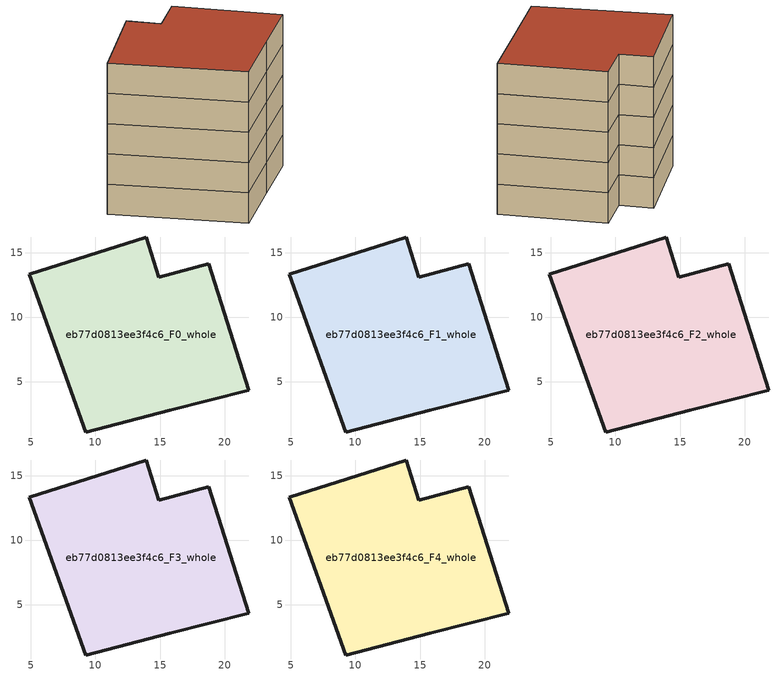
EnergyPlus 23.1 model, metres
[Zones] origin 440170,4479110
eb77d0813ee3f4c6_F0_whole
 floor ground (EU_floor_Construction): 18.77,14.12 21.83,4.37 15.75,2.81 9.24,1.13 4.9,13.31 13.91,16.2 14.87,13.1 z0
 wall outside (EU_wall_Construction): 21.83,4.37 18.77,14.12 14.87,13.1 13.91,16.2 4.9,13.31 9.24,1.13 15.75,2.81 21.83,4.37 z0:3
eb77d0813ee3f4c6_F1_whole
 floor to eb77d0813ee3f4c6_F0_whole (EU_floor_Construction): 18.77,14.12 21.83,4.37 15.75,2.81 9.24,1.13 4.9,13.31 13.91,16.2 14.87,13.1 z3
 wall outside (EU_wall_Construction): 21.83,4.37 18.77,14.12 14.87,13.1 13.91,16.2 4.9,13.31 9.24,1.13 15.75,2.81 21.83,4.37 z3:6
eb77d0813ee3f4c6_F2_whole
 floor to eb77d0813ee3f4c6_F1_whole (EU_floor_Construction): 18.77,14.12 21.83,4.37 15.75,2.81 9.24,1.13 4.9,13.31 13.91,16.2 14.87,13.1 z6
 wall outside (EU_wall_Construction): 21.83,4.37 18.77,14.12 14.87,13.1 13.91,16.2 4.9,13.31 9.24,1.13 15.75,2.81 21.83,4.37 z6:9
eb77d0813ee3f4c6_F3_whole
 floor to eb77d0813ee3f4c6_F2_whole (EU_floor_Construction): 18.77,14.12 21.83,4.37 15.75,2.81 9.24,1.13 4.9,13.31 13.91,16.2 14.87,13.1 z9
 wall outside (EU_wall_Construction): 21.83,4.37 18.77,14.12 14.87,13.1 13.91,16.2 4.9,13.31 9.24,1.13 15.75,2.81 21.83,4.37 z9:12
eb77d0813ee3f4c6_F4_whole
 floor to eb77d0813ee3f4c6_F3_whole (EU_floor_Construction): 18.77,14.12 21.83,4.37 15.75,2.81 9.24,1.13 4.9,13.31 13.91,16.2 14.87,13.1 z12
 wall outside (EU_wall_Construction): 21.83,4.37 18.77,14.12 14.87,13.1 13.91,16.2 4.9,13.31 9.24,1.13 15.75,2.81 21.83,4.37 z12:15
 roof outside (EU_roof_Construction): 21.83,4.37 18.77,14.12 14.87,13.1 13.91,16.2 4.9,13.31 9.24,1.13 15.75,2.81 z15
[Building]
EU S2 Campaign: North Axis=0; Terrain=City; Solar Distribution=FullExterior
[Site:Location]
Madrid: Latitude=40.5; Longitude=-3.5; Time Zone=1; Elevation=609
[SizingPeriod:WeatherFileDays]
AnnualSizingPeriod: Begin Month=1; Begin Day of Month=1; End Month=12; End Day of Month=31; Day of Week for Start Day=Monday; Use Weather File Daylight Saving Period=No; Use Weather File Rain and Snow Indicators=No
[MATERIAL]
EU_InternalMass_Material: Roughness=MediumRough; Thickness=0.1; Conductivity=1; Density=1800; Specific Heat=900; Thermal Absorptance=0.9; Solar Absorptance=0.7; Visible Absorptance=0.7
[MATERIAL:NOMASS] Roughness=MediumRough; Thermal Absorptance=0.9; Solar Absorptance=0.7; Visible Absorptance=0.7
Name | Thermal Resistance
EU_wall_NoMass | 1.60022
EU_roof_NoMass | 1.57597
EU_floor_NoMass | 0.470652
[CONSTRUCTION]
EU_wall_Construction: EU_wall_NoMass
EU_roof_Construction: EU_roof_NoMass
EU_floor_Construction: EU_floor_NoMass
EU_InternalMass_Construction: EU_InternalMass_Material
[ZONE] Type=1; Multiplier=1; Ceiling Height=autocalculate; Floor Area=autocalculate; Part of Total Floor Area=Yes
Name | Volume
eb77d0813ee3f4c6_F0_whole | 487.326
eb77d0813ee3f4c6_F1_whole; eb77d0813ee3f4c6_F2_whole; eb77d0813ee3f4c6_F3_whole; eb77d0813ee3f4c6_F4_whole | 487.327
[INTERNALMASS] Construction=EU_InternalMass_Construction; Surface Area=162.442
Name | Zone or ZoneList
eb77d0813ee3f4c6_F0_whole_EU_InternalMass | eb77d0813ee3f4c6_F0_whole
eb77d0813ee3f4c6_F1_whole_EU_InternalMass | eb77d0813ee3f4c6_F1_whole
eb77d0813ee3f4c6_F2_whole_EU_InternalMass | eb77d0813ee3f4c6_F2_whole
eb77d0813ee3f4c6_F3_whole_EU_InternalMass | eb77d0813ee3f4c6_F3_whole
eb77d0813ee3f4c6_F4_whole_EU_InternalMass | eb77d0813ee3f4c6_F4_whole
[OTHEREQUIPMENT] Fuel Type=Electricity; Design Level Calculation Method=Watts/Area; Power per Zone Floor Area=1; Fraction Latent=0; Fraction Radiant=0; Fraction Lost=0; Carbon Dioxide Generation Rate=0; EndUse Subcategory=EU_Step8_InternalGains
Name | Zone or ZoneList or Space or SpaceList | Schedule
EU_Step8_InternalGain_eb77d0813ee3f4c6_F0_whole_f000 | eb77d0813ee3f4c6_F0_whole | EU_Step8_GainSchedule_eb77d0813ee3f4c6_F0_whole_f000
EU_Step8_InternalGain_eb77d0813ee3f4c6_F1_whole_f000 | eb77d0813ee3f4c6_F1_whole | EU_Step8_GainSchedule_eb77d0813ee3f4c6_F1_whole_f000
EU_Step8_InternalGain_eb77d0813ee3f4c6_F2_whole_f000 | eb77d0813ee3f4c6_F2_whole | EU_Step8_GainSchedule_eb77d0813ee3f4c6_F2_whole_f000
EU_Step8_InternalGain_eb77d0813ee3f4c6_F3_whole_f000 | eb77d0813ee3f4c6_F3_whole | EU_Step8_GainSchedule_eb77d0813ee3f4c6_F3_whole_f000
EU_Step8_InternalGain_eb77d0813ee3f4c6_F4_whole_f000 | eb77d0813ee3f4c6_F4_whole | EU_Step8_GainSchedule_eb77d0813ee3f4c6_F4_whole_f000
[ZONEVENTILATION:DESIGNFLOWRATE] Schedule=EU_AlwaysOn; Design Flow Rate Calculation Method=AirChanges/Hour; Air Changes per Hour=0.480704; Ventilation Type=Natural; Fan Pressure Rise=0; Fan Total Efficiency=1; Constant Term Coefficient=1; Temperature Term Coefficient=0; Velocity Term Coefficient=0; Velocity Squared Term Coefficient=0; Minimum Indoor Temperature=-100; Maximum Indoor Temperature=100; Delta Temperature=-100; Minimum Outdoor Temperature=-100; Maximum Outdoor Temperature=100; Maximum Wind Speed=40
Name | Zone or ZoneList or Space or SpaceList
EU_ConstantAir_eb77d0813ee3f4c6_F0_whole | eb77d0813ee3f4c6_F0_whole
EU_ConstantAir_eb77d0813ee3f4c6_F1_whole | eb77d0813ee3f4c6_F1_whole
EU_ConstantAir_eb77d0813ee3f4c6_F2_whole | eb77d0813ee3f4c6_F2_whole
EU_ConstantAir_eb77d0813ee3f4c6_F3_whole | eb77d0813ee3f4c6_F3_whole
EU_ConstantAir_eb77d0813ee3f4c6_F4_whole | eb77d0813ee3f4c6_F4_whole
[HVACTEMPLATE:THERMOSTAT] Constant Heating Setpoint=20; Constant Cooling Setpoint=50
EU_HeatOnly_eb77d0813ee3f4c6_F0_whole; EU_HeatOnly_eb77d0813ee3f4c6_F1_whole; EU_HeatOnly_eb77d0813ee3f4c6_F2_whole; EU_HeatOnly_eb77d0813ee3f4c6_F3_whole; EU_HeatOnly_eb77d0813ee3f4c6_F4_whole
[HVACTEMPLATE:ZONE:IDEALLOADSAIRSYSTEM] System Availability Schedule=EU_AlwaysOn; Maximum Heating Supply Air Temperature=50; Minimum Cooling Supply Air Temperature=13; Maximum Heating Supply Air Humidity Ratio=0.0156; Minimum Cooling Supply Air Humidity Ratio=0.0077; Heating Limit=NoLimit; Cooling Limit=NoLimit; Heating Availability Schedule=EU_AlwaysOn; Cooling Availability Schedule=EU_CoolingOff; Dehumidification Control Type=ConstantSensibleHeatRatio; Cooling Sensible Heat Ratio=0.7; Dehumidification Setpoint=60; Humidification Control Type=None; Humidification Setpoint=30; Outdoor Air Method=None; Outdoor Air Flow Rate per Person=0.00944; Outdoor Air Flow Rate per Zone Floor Area=0; Outdoor Air Flow Rate per Zone=0; Demand Controlled Ventilation Type=None; Outdoor Air Economizer Type=NoEconomizer; Heat Recovery Type=None; Sensible Heat Recovery Effectiveness=0.7; Latent Heat Recovery Effectiveness=0.65
Name | Template Thermostat
eb77d0813ee3f4c6_F0_whole | EU_HeatOnly_eb77d0813ee3f4c6_F0_whole
eb77d0813ee3f4c6_F1_whole | EU_HeatOnly_eb77d0813ee3f4c6_F1_whole
eb77d0813ee3f4c6_F2_whole | EU_HeatOnly_eb77d0813ee3f4c6_F2_whole
eb77d0813ee3f4c6_F3_whole | EU_HeatOnly_eb77d0813ee3f4c6_F3_whole
eb77d0813ee3f4c6_F4_whole | EU_HeatOnly_eb77d0813ee3f4c6_F4_whole
[SIZING:ZONE] Zone Cooling Design Supply Air Temperature Input Method=SupplyAirTemperature; Zone Cooling Design Supply Air Temperature=13; Zone Heating Design Supply Air Temperature Input Method=SupplyAirTemperature; Zone Heating Design Supply Air Temperature=50; Zone Cooling Design Supply Air Humidity Ratio=0.008; Zone Heating Design Supply Air Humidity Ratio=0.008; Cooling Design Air Flow Method=DesignDay; Cooling Design Air Flow Rate=0; Cooling Minimum Air Flow per Zone Floor Area=0.000762; Cooling Minimum Air Flow=0; Cooling Minimum Air Flow Fraction=0.2; Heating Design Air Flow Method=DesignDay; Heating Design Air Flow Rate=0; Heating Maximum Air Flow per Zone Floor Area=0.002032; Heating Maximum Air Flow=0.141576; Heating Maximum Air Flow Fraction=0.3; Account for Dedicated Outdoor Air System=No; Dedicated Outdoor Air System Control Strategy=NeutralSupplyAir; Dedicated Outdoor Air Low Setpoint Temperature for Design=autosize; Dedicated Outdoor Air High Setpoint Temperature for Design=autosize; Zone Load Sizing Method=Sensible Load Only No Latent Load; Zone Latent Cooling Design Supply Air Humidity Ratio Input Method=HumidityRatioDifference; Zone Cooling Design Supply Air Humidity Ratio Difference=0.005; Zone Latent Heating Design Supply Air Humidity Ratio Input Method=HumidityRatioDifference; Zone Humidification Design Supply Air Humidity Ratio Difference=0.005
eb77d0813ee3f4c6_F0_whole; eb77d0813ee3f4c6_F1_whole; eb77d0813ee3f4c6_F2_whole; eb77d0813ee3f4c6_F3_whole; eb77d0813ee3f4c6_F4_whole
[SCHEDULE:CONSTANT]
Name | Hourly Value
EU_AlwaysOn | 1
EU_CoolingOff | 0
[SCHEDULE:FILE] Column Number=1; Rows to Skip at Top=0; Number of Hours of Data=8760; Column Separator=Comma; Interpolate to Timestep=No; Minutes per Item=60; Adjust Schedule for Daylight Savings=Yes
Name | File
EU_Step8_GainSchedule_eb77d0813ee3f4c6_F0_whole_f000 | C:\Users\o_iseri\Desktop\OpenUBEM\openubem\outputs\eu_evidence\EU-11\ES-MAD-BERRUGUETE\idfs\eb77d0813ee3f4c6\eb77d0813ee3f4c6_F0_whole_f000_gain.csv
EU_Step8_GainSchedule_eb77d0813ee3f4c6_F1_whole_f000 | C:\Users\o_iseri\Desktop\OpenUBEM\openubem\outputs\eu_evidence\EU-11\ES-MAD-BERRUGUETE\idfs\eb77d0813ee3f4c6\eb77d0813ee3f4c6_F1_whole_f000_gain.csv
EU_Step8_GainSchedule_eb77d0813ee3f4c6_F2_whole_f000 | C:\Users\o_iseri\Desktop\OpenUBEM\openubem\outputs\eu_evidence\EU-11\ES-MAD-BERRUGUETE\idfs\eb77d0813ee3f4c6\eb77d0813ee3f4c6_F2_whole_f000_gain.csv
EU_Step8_GainSchedule_eb77d0813ee3f4c6_F3_whole_f000 | C:\Users\o_iseri\Desktop\OpenUBEM\openubem\outputs\eu_evidence\EU-11\ES-MAD-BERRUGUETE\idfs\eb77d0813ee3f4c6\eb77d0813ee3f4c6_F3_whole_f000_gain.csv
EU_Step8_GainSchedule_eb77d0813ee3f4c6_F4_whole_f000 | C:\Users\o_iseri\Desktop\OpenUBEM\openubem\outputs\eu_evidence\EU-11\ES-MAD-BERRUGUETE\idfs\eb77d0813ee3f4c6\eb77d0813ee3f4c6_F4_whole_f000_gain.csv
